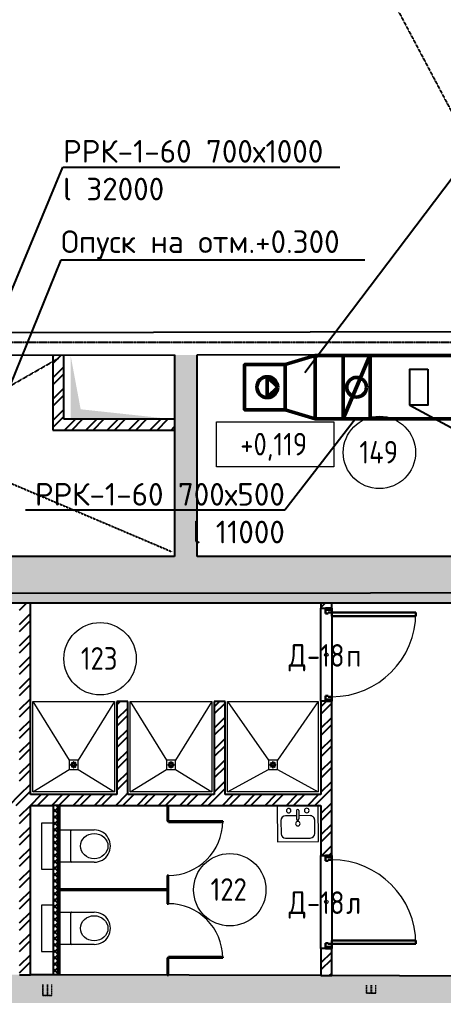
# Model space of a CAD drawing. Header units: millimetres. Extents: x -33838 to 476301, y -41806 to 120107.
# Drawn here: x 24746 to 29431, y 13336 to 24124 of the extents above; entities that cross this region are included whole.
import ezdxf
from ezdxf import colors
from ezdxf.entities.mleader import LeaderData, LeaderLine
from ezdxf.math import Vec2, Vec3

# ---------------------------------------------------------------- set-up
doc = ezdxf.new("R2010")
doc.units = ezdxf.units.MM
doc.linetypes.add('ADSK_Линия сетки', pattern=[25, 20, -2.5, 0, -2.5])
doc.linetypes.add('ADSK_Сверху', pattern=[4.5, 3, -1.5])
for name, color, linetype, lineweight in [('Аннотация', 7, 'Continuous', 9), ('Двери', 251, 'Continuous', 18), ('Каркас', 7, 'Continuous', 18), ('Марки дверей', 7, 'Continuous', 20), ('Марки помещений', 7, 'Continuous', 20), ('Отметки', 7, 'Continuous', 9), ('ПОДПОР', 1, 'Continuous', 50), ('Сантехника', 251, 'Continuous', 18), ('Сантехническое оборудование', 251, 'Continuous', 9), ('Узлы', 7, 'Continuous', 18)]:
    doc.layers.add(name, color=color, linetype=linetype, lineweight=lineweight)
for name, color, linetype, lineweight, true_color in [('Линии', 7, 'Continuous', 9, 0x00a600), ('Обобщенные модели', 5, 'Continuous', 18, 0x0000ff), ('Стены внутренние', 5, 'Continuous', 18, 0x0000ff), ('Стены штриховка', 5, 'Continuous', 18, 0x0000ff)]:
    doc.layers.add(name, color=color, linetype=linetype, lineweight=lineweight, true_color=true_color)
doc.styles.add('GOST Common_2', font='GOST Common_0.ttf', dxfattribs={"width": 0.9, "height": 250})
doc.styles.add('ISOCPEUR', font='isocpeur.ttf', dxfattribs={"height": 250})
pattern_1 = [(45, (0, 0), (-117.8655, 117.8655), []), (45, (78.58, 0), (-117.8655, 117.8655), [])]
pattern_2 = [(45, (0, 0), (-70.71068, 70.71068), [])]

# ---------------------------------------------------------------- blocks, each defined once
blk = doc.blocks.new('Типовая двутавровая балка _АСТО 20-93_ Балки - 100х200мм-844006-01 План 1-го этажа маркировочный')
at = {"layer": 'Каркас', "color": 253, "linetype": 'ADSK_Сверху', "true_color": 0xaaaaaa}
for p, q in [((-2182, 50), (-2182, -50)), ((-2182, 50), (-2061, 50)), ((-2061, 3), (-2182, 3)), ((-2061, -3), (-2182, -3)), ((-2182, -50), (-2061, -50))]:
    blk.add_line(p, q, dxfattribs=at)
at = {"layer": 'Каркас', "color": 9, "linetype": 'ADSK_Сверху', "true_color": 0xb9b9b9}
for p, q in [((-2182, 3), (-2182, 50)), ((-2182, 50), (-2061, 50)), ((-2182, -50), (-2182, -3)), ((-2182, -50), (-2061, -50))]:
    blk.add_line(p, q, dxfattribs=at)
at = {"layer": 'Каркас', "color": 253, "linetype": 'ADSK_Сверху', "true_color": 0xb2b2b2}
for p, q in [((-2182, 50), (-2182, 15)), ((-2182, 15), (-2182, 50)), ((-2061, 50), (-2182, 50)), ((-2182, 50), (-2061, 50)), ((-2182, 3), (-2182, 15)), ((-2182, 3), (-2182, 15)), ((-2182, -3), (-2182, 3)), ((-2182, -15), (-2182, -3)), ((-2182, -15), (-2182, -3)), ((-2182, -50), (-2182, -15)), ((-2182, -15), (-2182, -50)), ((-2182, -50), (-2061, -50)), ((-2182, -50), (-2061, -50))]:
    blk.add_line(p, q, dxfattribs=at)
blk = doc.blocks.new('Типовая двутавровая балка _АСТО 20-93_ Балки - 100х200мм-V2-01 План 1-го этажа маркировочный')
at = {"layer": 'Каркас', "color": 253, "linetype": 'ADSK_Сверху', "true_color": 0xaaaaaa}
for p, q in [((-2170, 50), (-2170, -50)), ((-2170, 50), (-2081, 50)), ((-2081, 3), (-2170, 3)), ((-2081, -3), (-2170, -3)), ((-2170, -50), (-2081, -50))]:
    blk.add_line(p, q, dxfattribs=at)
at = {"layer": 'Каркас', "color": 9, "linetype": 'ADSK_Сверху', "true_color": 0xb9b9b9}
for p, q in [((-2170, 3), (-2170, 50)), ((-2170, 50), (-2081, 50)), ((-2170, -50), (-2170, -3)), ((-2170, -50), (-2081, -50))]:
    blk.add_line(p, q, dxfattribs=at)
at = {"layer": 'Каркас', "color": 253, "linetype": 'ADSK_Сверху', "true_color": 0xb2b2b2}
for p, q in [((-2170, 50), (-2170, 15)), ((-2170, 15), (-2170, 50)), ((-2081, 50), (-2170, 50)), ((-2170, 50), (-2081, 50)), ((-2170, 3), (-2170, 15)), ((-2170, 3), (-2170, 15)), ((-2170, -3), (-2170, 3)), ((-2170, -15), (-2170, -3)), ((-2170, -15), (-2170, -3)), ((-2170, -50), (-2170, -15)), ((-2170, -15), (-2170, -50)), ((-2170, -50), (-2081, -50)), ((-2170, -50), (-2081, -50))]:
    blk.add_line(p, q, dxfattribs=at)
blk = doc.blocks.new('AC_Дверь_Однопольная - Д-18п 1030х2200h-2319666-01 План 1-го этажа маркировочный')
at = {"layer": 'Двери', "lineweight": 30}
for p, q in [((-465, 990), (-425, 990)), ((-465, 60), (-465, 990)), ((-425, 990), (-425, 60)), ((-515, 60), (-495, 60)), ((-515, -10), (-515, 60)), ((-495, 60), (-465, 60)), ((-495, -10), (-495, 60)), ((-495, 60), (-495, -10)), ((-425, 60), (-465, 60)), ((-465, 60), (-465, 20)), ((-465, 20), (-455, 20)), ((-455, 20), (-455, -10)), ((455, 20), (465, 20)), ((455, -10), (455, 20)), ((465, 60), (495, 60)), ((465, 20), (465, 60)), ((495, 60), (495, -10)), ((495, 60), (515, 60)), ((495, -10), (495, 60)), ((515, 60), (515, -10)), ((-495, -10), (-515, -10)), ((-455, -10), (-495, -10)), ((495, -10), (455, -10)), ((515, -10), (495, -10))]:
    blk.add_line(p, q, dxfattribs=at)
at = {"layer": 'Двери'}
blk.add_arc((-465, 60), 930, 0, 90, dxfattribs=at)
blk = doc.blocks.new('AC_Дверь_Однопольная - Д-18л 1030х2200h-2319665-01 План 1-го этажа маркировочный')
at = {"layer": 'Двери', "lineweight": 30}
for p, q in [((465, 990), (425, 990)), ((425, 990), (425, 60)), ((465, 60), (465, 990)), ((-495, 60), (-515, 60)), ((-515, 60), (-515, -10)), ((-465, 60), (-495, 60)), ((-495, 60), (-495, -10)), ((-495, -10), (-495, 60)), ((-465, 20), (-465, 60)), ((-455, 20), (-465, 20)), ((-455, -10), (-455, 20)), ((425, 60), (465, 60)), ((465, 20), (455, 20)), ((455, 20), (455, -10)), ((495, 60), (465, 60)), ((465, 60), (465, 20)), ((495, -10), (495, 60)), ((515, 60), (495, 60)), ((495, 60), (495, -10)), ((515, -10), (515, 60)), ((-515, -10), (-495, -10)), ((-495, -10), (-455, -10)), ((455, -10), (495, -10)), ((495, -10), (515, -10))]:
    blk.add_line(p, q, dxfattribs=at)
at = {"layer": 'Двери'}
blk.add_arc((465, 60), 930, 90, 180, dxfattribs=at)
blk = doc.blocks.new('Дверь-Одинарная-Панель - 600 x 2150 мм с_у-1872436-01 План 1-го этажа маркировочный')
at = {"layer": 'Двери', "lineweight": 30}
for p, q in [((288, -6), (300, -6)), ((288, -606), (288, -6)), ((300, -6), (300, -606)), ((300, -606), (288, -606))]:
    blk.add_line(p, q, dxfattribs=at)
at = {"layer": 'Двери'}
blk.add_arc((300, -6), 600, 180, 270, dxfattribs=at)
blk = doc.blocks.new('Дверь-Одинарная-Панель - 600 x 2150 мм с_у-1872435-01 План 1-го этажа маркировочный')
at = {"layer": 'Двери', "lineweight": 30}
for p, q in [((300, 606), (288, 606)), ((288, 606), (288, 6)), ((300, 6), (300, 606)), ((288, 6), (300, 6))]:
    blk.add_line(p, q, dxfattribs=at)
at = {"layer": 'Двери'}
blk.add_arc((300, 6), 600, 90, 180, dxfattribs=at)
blk = doc.blocks.new('4-slope_shower_with_drain_2858 - 4-slope_shower_with_drain_2858-2158050-01 План 1-го этажа маркировочный')
at = {"layer": 'Сантехническое оборудование'}
for p, q in [((-450, -300), (-450, 700)), ((-450, 700), (450, 700)), ((-450, 700), (-50, 50)), ((450, 700), (50, 50)), ((450, 700), (450, -300)), ((50, 50), (-50, 50)), ((-50, 50), (-50, -50)), ((-28, 5), (-11, 2)), ((-9, 6), (-23, 16)), ((-16, 23), (-6, 9)), ((-2, 11), (-5, 28)), ((5, 28), (2, 11)), ((6, 9), (16, 23)), ((23, 16), (9, 6)), ((11, 2), (28, 5)), ((50, -50), (50, 50)), ((-450, -300), (-50, -50)), ((-50, -50), (50, -50)), ((-11, -2), (-28, -5)), ((-23, -16), (-9, -6)), ((-6, -9), (-16, -23)), ((-5, -28), (-2, -11)), ((2, -11), (5, -28)), ((16, -23), (6, -9)), ((9, -6), (23, -16)), ((28, -5), (11, -2)), ((50, -50), (450, -300)), ((450, -300), (-450, -300))]:
    blk.add_line(p, q, dxfattribs=at)
for centre, radius, start, end in [((-29, 0), 5, 80, 280), ((-20, 20), 5, 35, 235), ((-12, 0), 2.19, 297.4259, 62.5741), ((-12, 0), 2.19, 6.9527, 62.5741), ((-8, 8), 2.19, 252.4259, 17.5741), ((-8, 8), 2.19, 252.4259, 294.142), ((-8, 8), 2.19, 335.858, 17.5741), ((0, 29), 5, 350, 190), ((0, 12), 2.19, 207.4259, 332.5741), ((0, 12), 2.19, 207.4259, 332.5741), ((8, 8), 2.19, 162.4259, 287.5741), ((8, 8), 2.19, 162.4259, 204.142), ((8, 8), 2.19, 231.9527, 287.5741), ((12, 0), 2.19, 117.4259, 242.5741), ((12, 0), 2.19, 117.4259, 173.0473), ((20, 20), 5, 305, 145), ((29, 0), 5, 260, 100), ((-20, -20), 5, 125, 325), ((-12, 0), 2.19, 297.4259, 353.0473), ((-8, -8), 2.19, 342.4259, 107.5741), ((-8, -8), 2.19, 65.858, 107.5741), ((-8, -8), 2.19, 342.4259, 38.0473), ((0, -29), 5, 170, 10), ((0, -12), 2.19, 27.4259, 152.5741), ((0, -12), 2.19, 27.4259, 152.5741), ((8, -8), 2.19, 72.4259, 197.5741), ((8, -8), 2.19, 155.858, 197.5741), ((8, -8), 2.19, 72.4259, 114.142), ((12, 0), 2.19, 186.9527, 242.5741), ((20, -20), 5, 215, 55)]:
    blk.add_arc(centre, radius, start, end, dxfattribs=at)
blk = doc.blocks.new('4-slope_shower_with_drain_2858 - 4-slope_shower_with_drain_2858-V219-01 План 1-го этажа маркировочный')
at = {"layer": 'Сантехническое оборудование'}
for p, q in [((-450, -300), (-450, 700)), ((-450, 700), (450, 700)), ((-450, 700), (-50, 50)), ((450, 700), (50, 50)), ((450, 700), (450, -300)), ((50, 50), (-50, 50)), ((-50, 50), (-50, -50)), ((-28, 5), (-11, 2)), ((-9, 6), (-23, 16)), ((-16, 23), (-6, 9)), ((-2, 11), (-5, 28)), ((5, 28), (2, 11)), ((6, 9), (16, 23)), ((23, 16), (9, 6)), ((11, 2), (28, 5)), ((50, -50), (50, 50)), ((-450, -300), (-50, -50)), ((-50, -50), (50, -50)), ((-11, -2), (-28, -5)), ((-23, -16), (-9, -6)), ((-6, -9), (-16, -23)), ((-5, -28), (-2, -11)), ((2, -11), (5, -28)), ((16, -23), (6, -9)), ((9, -6), (23, -16)), ((28, -5), (11, -2)), ((50, -50), (450, -300)), ((450, -300), (-450, -300))]:
    blk.add_line(p, q, dxfattribs=at)
for centre, radius, start, end in [((-29, 0), 5, 80, 280), ((-20, 20), 5, 35, 235), ((-12, 0), 2.19, 297.4259, 62.5741), ((-12, 0), 2.19, 6.9527, 62.5741), ((-8, 8), 2.19, 252.4259, 17.5741), ((-8, 8), 2.19, 252.4259, 294.142), ((-8, 8), 2.19, 335.858, 17.5741), ((0, 29), 5, 350, 190), ((0, 12), 2.19, 207.4259, 332.5741), ((0, 12), 2.19, 207.4259, 332.5741), ((8, 8), 2.19, 162.4259, 287.5741), ((8, 8), 2.19, 162.4259, 204.142), ((8, 8), 2.19, 231.9527, 287.5741), ((12, 0), 2.19, 117.4259, 242.5741), ((12, 0), 2.19, 117.4259, 173.0473), ((20, 20), 5, 305, 145), ((29, 0), 5, 260, 100), ((-20, -20), 5, 125, 325), ((-12, 0), 2.19, 297.4259, 353.0473), ((-8, -8), 2.19, 342.4259, 107.5741), ((-8, -8), 2.19, 65.858, 107.5741), ((-8, -8), 2.19, 342.4259, 38.0473), ((0, -29), 5, 170, 10), ((0, -12), 2.19, 27.4259, 152.5741), ((0, -12), 2.19, 27.4259, 152.5741), ((8, -8), 2.19, 72.4259, 197.5741), ((8, -8), 2.19, 155.858, 197.5741), ((8, -8), 2.19, 72.4259, 114.142), ((12, 0), 2.19, 186.9527, 242.5741), ((20, -20), 5, 215, 55)]:
    blk.add_arc(centre, radius, start, end, dxfattribs=at)
blk = doc.blocks.new('4-slope_shower_with_drain_2858 - 1000х1000-V220-01 План 1-го этажа маркировочный')
at = {"layer": 'Сантехническое оборудование'}
for p, q in [((-500, -300), (-500, 700)), ((-500, 700), (500, 700)), ((-500, 700), (-50, 50)), ((500, 700), (50, 50)), ((500, 700), (500, -300)), ((50, 50), (-50, 50)), ((-50, 50), (-50, -50)), ((-28, 5), (-11, 2)), ((-9, 6), (-23, 16)), ((-16, 23), (-6, 9)), ((-2, 11), (-5, 28)), ((5, 28), (2, 11)), ((6, 9), (16, 23)), ((23, 16), (9, 6)), ((11, 2), (28, 5)), ((50, -50), (50, 50)), ((-500, -300), (-50, -50)), ((-50, -50), (50, -50)), ((-11, -2), (-28, -5)), ((-23, -16), (-9, -6)), ((-6, -9), (-16, -23)), ((-5, -28), (-2, -11)), ((2, -11), (5, -28)), ((16, -23), (6, -9)), ((9, -6), (23, -16)), ((28, -5), (11, -2)), ((50, -50), (500, -300)), ((500, -300), (-500, -300))]:
    blk.add_line(p, q, dxfattribs=at)
for centre, radius, start, end in [((-29, 0), 5, 80, 280), ((-20, 20), 5, 35, 235), ((-12, 0), 2.19, 297.4259, 62.5741), ((-12, 0), 2.19, 6.9527, 62.5741), ((-8, 8), 2.19, 252.4259, 17.5741), ((-8, 8), 2.19, 252.4259, 294.142), ((-8, 8), 2.19, 335.858, 17.5741), ((0, 29), 5, 350, 190), ((0, 12), 2.19, 207.4259, 332.5741), ((0, 12), 2.19, 207.4259, 332.5741), ((8, 8), 2.19, 162.4259, 287.5741), ((8, 8), 2.19, 162.4259, 204.142), ((8, 8), 2.19, 231.9527, 287.5741), ((12, 0), 2.19, 117.4259, 242.5741), ((12, 0), 2.19, 117.4259, 173.0473), ((20, 20), 5, 305, 145), ((29, 0), 5, 260, 100), ((-20, -20), 5, 125, 325), ((-12, 0), 2.19, 297.4259, 353.0473), ((-8, -8), 2.19, 342.4259, 107.5741), ((-8, -8), 2.19, 65.858, 107.5741), ((-8, -8), 2.19, 342.4259, 38.0473), ((0, -29), 5, 170, 10), ((0, -12), 2.19, 27.4259, 152.5741), ((0, -12), 2.19, 27.4259, 152.5741), ((8, -8), 2.19, 72.4259, 197.5741), ((8, -8), 2.19, 155.858, 197.5741), ((8, -8), 2.19, 72.4259, 114.142), ((12, 0), 2.19, 186.9527, 242.5741), ((20, -20), 5, 215, 55)]:
    blk.add_arc(centre, radius, start, end, dxfattribs=at)
blk = doc.blocks.new('Туалет подвесной-Moderna R-Laufen - 000 White-2285251-01 План 1-го этажа маркировочный')
at = {"layer": 'Обобщенные модели'}
for p, q in [((-53, -419), (-53, -47)), ((303, -47), (303, -419)), ((-43, -158), (293, -158))]:
    blk.add_line(p, q, dxfattribs=at)
for centre, radius, start, end in [((-43, -47), 9.89, 90, 180), ((293, -47), 9.89, 0, 90), ((-43, -168), 9.89, 90, 180), ((293, -168), 9.89, 0, 90), ((125, -419), 178, 180, 0)]:
    blk.add_arc(centre, radius, start, end, dxfattribs=at)
blk.add_ellipse((125, -418), major_axis=(0, 152), ratio=0.916517, dxfattribs=at)
at = {"layer": 'Сантехника'}
for p, q in [((380, 163), (-130, 163)), ((-130, 163), (-130, 38)), ((380, 38), (380, 163))]:
    blk.add_line(p, q, dxfattribs=at)
blk = doc.blocks.new('ADSK_Марка_Помещение_ОдноЗначение - Номер-247393-01 План 1-го этажа маркировочный')
at = {"layer": 'Марки помещений'}
blk.add_circle((0, 0), 4, dxfattribs=at)
blk = doc.blocks.new('ADSK_Марка_Дверь - Марка типа и комментарии-2020407-01 План 1-го этажа маркировочный')
at = {"layer": 'Марки дверей', "lineweight": 9}
blk.add_circle((0, 0), 0.2, dxfattribs=at)
blk = doc.blocks.new('Высотные отметки - Рамка-5093-01 План 1-го этажа маркировочный')
at = {"layer": 'Аннотация', "lineweight": 20}
for p, q in [((-6.5, 0), (-6.5, 5)), ((-6.5, 5), (6.5, 5)), ((6.5, 5), (6.5, 0)), ((6.5, 0), (-6.5, 0))]:
    blk.add_line(p, q, dxfattribs=at)
blk = doc.blocks.new('Кухонная мойка-Одиночная - 450 x 400 мм-1905995-01 План 1-го этажа маркировочный')
at = {"layer": 'Сантехника'}
for p, q in [((241, 202), (-209, 202)), ((-209, 202), (-209, -198)), ((3, 145), (3, 53)), ((28, 145), (28, 53)), ((241, -198), (241, 202)), ((-171, 37), (-171, -109)), ((3, 88), (-120, 88)), ((152, 88), (28, 88)), ((203, -109), (203, 37)), ((-209, -198), (241, -198)), ((-120, -160), (152, -160))]:
    blk.add_line(p, q, dxfattribs=at)
for centre, radius, start, end in [((-84, 145), 25.4, 360, 180), ((-84, 145), 25.4, 180, 360), ((16, 145), 12.7, 360, 180), ((116, 145), 25.4, 360, 180), ((116, 145), 25.4, 180, 360), ((-120, 37), 50.8, 90, 180), ((16, 0), 25.4, 360, 180), ((16, 0), 25.4, 180, 0), ((16, 53), 12.7, 180, 0), ((152, 37), 50.8, 360, 90), ((-120, -109), 50.8, 180, 270), ((152, -109), 50.8, 270, 0)]:
    blk.add_arc(centre, radius, start, end, dxfattribs=at)

msp = doc.modelspace()

# ---------------------------------------------------------------- hatches: boundary and pattern name
at = {"layer": 'Стены внутренние', "lineweight": 25, "true_color": 0x636466}
h = msp.add_hatch(dxfattribs=at)
h.set_pattern_fill('FP_2', color=251, style=0, pattern_type=2)
h.set_pattern_definition(pattern_1)
h.paths.add_polyline_path([(25114.98912, 19706.07186), (25234.98912, 19706.07186), (25234.98912, 20413.66295), (25114.98912, 20413.44876), (25114.98912, 20406.85887)])
for points in [[(26576.11245, 18186.95895), (26709.98912, 18186.95895), (26709.98912, 20416.29572), (26459.98912, 20415.84949), (26459.98912, 18186.95895)], [(30030.09472, 17676.95895), (30842.35512, 17676.95895), (30842.35512, 18186.95895), (18922.83564, 18186.95895), (18922.83564, 17676.95895), (28915.36081, 17676.95895)], [(33079.61094, 13030.93279), (33081.07906, 13540.93068), (16805.21333, 13587.78387), (16803.74521, 13077.78598), (32259.56256, 13033.29346)]]:
    msp.add_hatch(color=251, dxfattribs=at).paths.add_polyline_path(points)
h = msp.add_hatch(dxfattribs=at)
h.set_pattern_fill('FP_2', color=251, style=0, pattern_type=2)
h.set_pattern_definition(pattern_1)
h.paths.add_polyline_path([(25311.86201, 19586.07186), (26459.98912, 19586.07186), (26459.98912, 19706.07186), (25114.98912, 19706.07186), (25114.98912, 19586.07186)])
h = msp.add_hatch(dxfattribs=at)
h.set_pattern_fill('FP_2', color=251, style=0, pattern_type=2)
h.set_pattern_definition(pattern_1)
h.paths.add_polyline_path([(24865.79345, 13564.57995), (24865.79345, 17676.95895), (24745.79345, 17676.95895), (24745.79345, 13564.92539)])
h = msp.add_hatch(dxfattribs=at)
h.set_pattern_fill('FP_2', color=251, style=0, pattern_type=2)
h.set_pattern_definition(pattern_1)
h.paths.add_polyline_path([(28195.79345, 13554.99391), (28195.79345, 13854.90674), (28075.79345, 13854.90674), (28075.79345, 13555.33935)])
h.paths.add_polyline_path([(28075.79345, 14884.90674), (28195.79345, 14884.90674), (28195.79345, 16587.79275), (28075.79345, 16587.79275), (28075.79345, 14949.32548)])
h.paths.add_polyline_path([(28125.79345, 17617.79275), (28195.79345, 17617.79275), (28195.79345, 17676.95895), (28075.79345, 17676.95895), (28075.79345, 17617.79275)])
h = msp.add_hatch(dxfattribs=at)
h.set_pattern_fill('FP_2', color=251, style=0, pattern_type=2)
h.set_pattern_definition(pattern_1)
h.paths.add_polyline_path([(25924.99345, 15557.29275), (25941.79345, 15557.29275), (25941.79345, 16585.29275), (25821.79345, 16585.29275), (25821.79345, 15557.29275)])
h = msp.add_hatch(dxfattribs=at)
h.set_pattern_fill('FP_2', color=251, style=0, pattern_type=2)
h.set_pattern_definition(pattern_1)
h.paths.add_polyline_path([(26898.50724, 15557.29275), (27018.50724, 15557.29275), (27018.50724, 16585.29275), (26898.50724, 16585.29275), (26898.50724, 15570.91253)])
h = msp.add_hatch(dxfattribs=at)
h.set_pattern_fill('FP_2', color=251, style=0, pattern_type=2)
h.set_pattern_definition(pattern_1)
h.paths.add_polyline_path([(24745.79345, 15437.29275), (24745.79345, 15557.29275), (21525.79345, 15557.29275), (21525.79345, 15437.29275), (24703.79345, 15437.29275)])
h = msp.add_hatch(dxfattribs=at)
h.set_pattern_fill('FP_2', color=251, style=0, pattern_type=2)
h.set_pattern_definition(pattern_1)
h.paths.add_polyline_path([(26128.52602, 15437.29275), (28075.79345, 15437.29275), (28075.79345, 15557.29275), (24865.79345, 15557.29275), (24865.79345, 15437.29275), (25919.89913, 15437.29275)])
h = msp.add_hatch(dxfattribs=at)
h.set_pattern_fill('FP_4', color=251, style=0, pattern_type=2)
h.set_pattern_definition([(45, (0, 0), (-35.35534, 35.35534), []), (135, (0, 0), (-35.35534, -35.35534), [])])
h.paths.add_polyline_path([(25165.79345, 13563.71634), (25165.79345, 15437.29275), (25115.79345, 15437.29275), (25115.79345, 13563.86027)])
h = msp.add_hatch(dxfattribs=at)
h.set_pattern_fill('FP_1', color=251, style=0, pattern_type=2)
h.set_pattern_definition(pattern_2)
h.paths.add_polyline_path([(26390.79345, 13560.21873), (26390.79345, 13750.29275), (26378.79345, 13750.29275), (26378.79345, 13560.22449), (26380.79345, 13560.21873)])
h.paths.add_polyline_path([(26378.79345, 14350.29275), (26390.79345, 14350.29275), (26390.79345, 14662.29275), (26378.79345, 14662.29275), (26378.79345, 14351.74901)])
h.paths.add_polyline_path([(26390.79345, 15262.29275), (26390.79345, 15437.29275), (26378.79345, 15437.29275), (26378.79345, 15262.29275)])
h = msp.add_hatch(dxfattribs=at)
h.set_pattern_fill('FP_1', color=251, style=0, pattern_type=2)
h.set_pattern_definition(pattern_2)
h.paths.add_polyline_path([(25571.15906, 14500.29275), (26378.79345, 14500.29275), (26378.79345, 14512.29275), (25190.79345, 14512.29275), (25190.79345, 14500.29275), (25247.60654, 14500.29275)])
at = {"layer": 'Узлы', "lineweight": 25, "true_color": 0x636466}
msp.add_hatch(color=251, dxfattribs=at).paths.add_polyline_path([(25421.39376, 19706.07186), (26440.07083, 19706.07186), (25421.39376, 19815.60362), (25311.86201, 20403.12766), (25311.86201, 19706.07186)])

# ---------------------------------------------------------------- linework, layer by layer
at = {"linetype": 'ADSK_Линия сетки', "lineweight": 25}
msp.add_line((-11086.22475, 20556.78828), (57141.71826, 20556.78828), dxfattribs=at)
at = {"color": 251, "lineweight": 25, "true_color": 0x636466}
msp.add_lwpolyline([(11305.23612, 20918.63165), (11305.23612, 17842.18437), (18515.92029, 17781.12051), (38729.7038, 17793.79848), (38729.7038, 20934.05859), (31317.01602, 20934.05859), (31317.01602, 43525.12698), (18455.83536, 43525.12698), (18455.83536, 20918.63165), (11305.23612, 20918.63165)], dxfattribs=at)
at = {"layer": 'Линии', "color": 251, "linetype": 'ADSK_Сверху', "lineweight": 25, "true_color": 0x636466}
for p, q in [((18997.83536, 42983.12698), (30775.01602, 20733.79264)), ((21456.97162, 18253.44798), (25179.86201, 20382.09589)), ((21462.9877, 20353.06048), (26421.67219, 18244.81786))]:
    msp.add_line(p, q, dxfattribs=at)
at = {"layer": 'ПОДПОР'}
for p, q in [((28617.22908, 20410.22428), (28322.42664, 19710.22428)), ((27599.52868, 20060.22428), (27484.11172, 20175.64125)), ((27484.11172, 20175.64125), (27484.11172, 19944.80732)), ((27484.11172, 19944.80732), (27599.52868, 20060.22428))]:
    msp.add_line(p, q, dxfattribs=at)
for points in [[(28014.31273, 20410.22428), (27682.79336, 20310.22428), (27682.79336, 19810.22428), (28014.31273, 19710.22428)], [(29604.0134, 20410.22428), (28014.31273, 20410.22428), (28014.31273, 19710.22428), (29604.0134, 19710.22428)], [(28619.46243, 20408.86625), (28322.42664, 20408.86625), (28322.42664, 19710.22428), (28619.46243, 19710.22428)], [(27682.79336, 19810.22428), (27232.79336, 19810.22428), (27232.79336, 20310.22428), (27682.79336, 20310.22428)]]:
    msp.add_lwpolyline(points, close=True, dxfattribs=at)
at = {"layer": 'ПОДПОР', "lineweight": 25}
msp.add_lwpolyline([(29257.47712, 20260.22428), (29257.47712, 19860.22428), (29057.47712, 19860.22428), (29057.47712, 20260.22428)], close=True, dxfattribs=at)
at = {"layer": 'ПОДПОР'}
for centre, radius in [((27484.11172, 20060.22428), 115.41696), ((28470.94453, 20059.54527), 108.58878)]:
    msp.add_circle(centre, radius, dxfattribs=at)
at = {"layer": 'Стены внутренние', "color": 251, "lineweight": 25, "true_color": 0x636466}
for p, q in [((30826.79287, 20673.64432), (18965.83536, 20652.47335)), ((21423.02879, 20406.85887), (26459.98912, 20415.84949)), ((25114.98912, 20413.44876), (25114.98912, 19586.07186)), ((25234.98912, 19706.07186), (25234.98912, 20413.66295)), ((26459.98912, 20415.84949), (26459.98912, 18186.95895)), ((26709.98912, 20416.29572), (30827.2391, 20423.64472)), ((26709.98912, 18186.95895), (26709.98912, 20416.29572)), ((26459.98912, 19706.07186), (25234.98912, 19706.07186)), ((25114.98912, 19586.07186), (26459.98912, 19586.07186)), ((26459.98912, 18186.95895), (21423.02879, 18186.95895)), ((30842.35512, 18186.95895), (26709.98912, 18186.95895)), ((18412.83564, 17676.95895), (31352.35512, 17676.95895)), ((24865.79345, 15557.29275), (24865.79345, 17676.95895)), ((28075.79345, 17676.95895), (28075.79345, 17617.79275)), ((28075.79345, 17617.79275), (28125.79345, 17617.79275)), ((28075.79345, 16587.79275), (28075.79345, 17617.79275)), ((28195.79345, 17617.79275), (28195.79345, 17676.95895)), ((28195.79345, 17527.79275), (28195.79345, 16637.79275)), ((25821.79345, 16585.29275), (25821.79345, 15557.29275)), ((25941.79345, 16585.29275), (25821.79345, 16585.29275)), ((25941.79345, 15557.29275), (25941.79345, 16585.29275)), ((26898.50724, 16585.29275), (26898.50724, 15557.29275)), ((27018.50724, 16585.29275), (26898.50724, 16585.29275)), ((27018.50724, 15557.29275), (27018.50724, 16585.29275)), ((28075.79345, 16587.79275), (28075.79345, 15557.29275)), ((28125.79345, 16587.79275), (28075.79345, 16587.79275)), ((28195.79345, 14884.90674), (28195.79345, 16587.79275)), ((25821.79345, 15557.29275), (24865.79345, 15557.29275)), ((26898.50724, 15557.29275), (25941.79345, 15557.29275)), ((28075.79345, 15557.29275), (27018.50724, 15557.29275)), ((24865.79345, 13564.57995), (24865.79345, 15437.29275)), ((24865.79345, 15437.29275), (25115.79345, 15437.29275)), ((25115.79345, 15437.29275), (25115.79345, 13563.86027)), ((25190.79345, 15437.29275), (28075.79345, 15437.29275)), ((25190.79345, 13563.64437), (25190.79345, 15437.29275)), ((26378.79345, 15437.29275), (26378.79345, 15262.29275)), ((26390.79345, 15262.29275), (26390.79345, 15437.29275)), ((28075.79345, 15437.29275), (28075.79345, 14884.90674)), ((26378.79345, 15262.29275), (26390.79345, 15262.29275)), ((28075.79345, 14884.90674), (28125.79345, 14884.90674)), ((28075.79345, 13854.90674), (28075.79345, 14884.90674)), ((28195.79345, 14834.90674), (28195.79345, 13944.90674)), ((26378.79345, 14662.29275), (26378.79345, 14512.29275)), ((26390.79345, 14662.29275), (26378.79345, 14662.29275)), ((26390.79345, 14350.29275), (26390.79345, 14662.29275)), ((26378.79345, 14512.29275), (25178.79345, 14512.29275)), ((25178.79345, 14512.29275), (25178.79345, 14500.29275)), ((25178.79345, 14500.29275), (26378.79345, 14500.29275)), ((26378.79345, 14500.29275), (26378.79345, 14350.29275)), ((26378.79345, 14350.29275), (26390.79345, 14350.29275)), ((28075.79345, 13854.90674), (28075.79345, 13555.33935)), ((28125.79345, 13854.90674), (28075.79345, 13854.90674)), ((28195.79345, 13554.99391), (28195.79345, 13854.90674)), ((26378.79345, 13750.29275), (26378.79345, 13560.21873)), ((26390.79345, 13750.29275), (26378.79345, 13750.29275)), ((26390.79345, 13560.21873), (26390.79345, 13750.29275)), ((24745.79345, 13564.92539), (24865.79345, 13564.57995)), ((25165.79345, 13563.71634), (24865.79345, 13564.57995)), ((28075.79345, 13555.33935), (25166.79345, 13563.71346)), ((26378.79345, 13560.21873), (26390.79345, 13560.21873)), ((28075.79345, 13555.33935), (28195.79345, 13554.99391)), ((33430.38488, 13539.92513), (28195.79345, 13554.99391))]:
    msp.add_line(p, q, dxfattribs=at)
at = {"layer": 'Стены штриховка', "color": 251, "lineweight": 25, "true_color": 0x636466}
for p, q in [((25190.79345, 15437.29275), (25115.79345, 15437.29275)), ((25165.79345, 15437.29275), (25165.79345, 13563.71634)), ((25166.79345, 15437.29275), (25166.79345, 13563.71346)), ((25178.79345, 15437.29275), (25178.79345, 13563.67892)), ((25165.79345, 13563.71634), (25166.79345, 13563.71346))]:
    msp.add_line(p, q, dxfattribs=at)

# ---------------------------------------------------------------- block references
at = {"layer": 'Двери', "color": 251, "lineweight": 25, "true_color": 0x636466}
for name, p, rotation in [('AC_Дверь_Однопольная - Д-18п 1030х2200h-2319666-01 План 1-го этажа маркировочный', (28135.79345, 17102.79275), 269.9999999999999), ('Дверь-Одинарная-Панель - 600 x 2150 мм с_у-1872436-01 План 1-го этажа маркировочный', (26384.79345, 14962.29275), 89.99999999999987), ('AC_Дверь_Однопольная - Д-18л 1030х2200h-2319665-01 План 1-го этажа маркировочный', (28135.79345, 14369.90674), 269.9999999999999), ('Дверь-Одинарная-Панель - 600 x 2150 мм с_у-1872435-01 План 1-го этажа маркировочный', (26384.79345, 14050.29275), 269.9999999999999)]:
    msp.add_blockref(name, p, dxfattribs=dict(at, rotation=rotation))
at = {"layer": 'Каркас', "color": 251, "linetype": 'ADSK_Сверху', "lineweight": 25, "true_color": 0x636466, "rotation": 89.99999999999993}
for name, p in [('Типовая двутавровая балка _АСТО 20-93_ Балки - 100х200мм-844006-01 План 1-го этажа маркировочный', (25052.43811, 15517.91916)), ('Типовая двутавровая балка _АСТО 20-93_ Балки - 100х200мм-V2-01 План 1-го этажа маркировочный', (28631.58787, 15530.46401))]:
    msp.add_blockref(name, p, dxfattribs=at)
at = {"layer": 'Марки дверей', "color": 251, "lineweight": 25, "true_color": 0x636466, "xscale": 99.99999999999993, "yscale": 99.99999999999993, "zscale": 99.99999999999993}
for p in [(28135.79345, 17102.79275), (28135.79345, 14369.90674)]:
    msp.add_blockref('ADSK_Марка_Дверь - Марка типа и комментарии-2020407-01 План 1-го этажа маркировочный', p, dxfattribs=at)
at = {"layer": 'Марки помещений', "color": 251, "lineweight": 25, "true_color": 0x636466, "xscale": 99.99999999999993, "yscale": 99.99999999999993, "zscale": 99.99999999999993}
for p in [(28722.49486, 19338.75932), (25635.6491, 17058.77246), (27069.47961, 14504.28178)]:
    msp.add_blockref('ADSK_Марка_Помещение_ОдноЗначение - Номер-247393-01 План 1-го этажа маркировочный', p, dxfattribs=at)
at = {"layer": 'Отметки', "color": 251, "lineweight": 25, "true_color": 0x636466, "xscale": 99.99999999999993, "yscale": 99.99999999999993, "zscale": 99.99999999999993}
msp.add_blockref('Высотные отметки - Рамка-5093-01 План 1-го этажа маркировочный', (27570.95689, 19178.28896), dxfattribs=at)
at = {"layer": 'Сантехника', "color": 251, "lineweight": 25, "true_color": 0x636466}
for name, p, rotation in [('Кухонная мойка-Одиночная - 450 x 400 мм-1905995-01 План 1-го этажа маркировочный', (27805.31949, 15234.80977), 0.5345984078505206), ('Туалет подвесной-Moderna R-Laufen - 000 White-2285251-01 План 1-го этажа маркировочный', (25153.29345, 14862.29275), 89.99999999999993), ('Туалет подвесной-Moderna R-Laufen - 000 White-2285251-01 План 1-го этажа маркировочный', (25153.29345, 13953.29275), 89.99999999999993)]:
    msp.add_blockref(name, p, dxfattribs=dict(at, rotation=rotation))
at = {"layer": 'Сантехническое оборудование', "color": 251, "lineweight": 25, "true_color": 0x636466}
for name, p in [('4-slope_shower_with_drain_2858 - 4-slope_shower_with_drain_2858-2158050-01 План 1-го этажа маркировочный', (25343.79345, 15885.29275)), ('4-slope_shower_with_drain_2858 - 4-slope_shower_with_drain_2858-V219-01 План 1-го этажа маркировочный', (26419.79345, 15885.29275)), ('4-slope_shower_with_drain_2858 - 1000х1000-V220-01 План 1-го этажа маркировочный', (27545.79345, 15885.29275))]:
    msp.add_blockref(name, p, dxfattribs=at)

# ---------------------------------------------------------------- texts
at = {"layer": 'Марки дверей', "color": 251, "lineweight": 25, "true_color": 0x636466, "char_height": 250, "attachment_point": 1, "style": 'GOST Common_2'}
for s, insert, width in [('\\fGOST Common|b0|i0|c204|p34|;\\W.9;Д', (27719.81417, 17219.80585), 245.316375), ('-18', (27922.22042, 17219.80585), 526.7086875), ('\\fGOST Common|b0|i0|c204|p34|;\\W.9;п', (28356.79855, 17219.80585), 194.8100625), ('\\fGOST Common|b0|i0|c204|p34|;\\W.9;Д', (27719.81417, 14486.91983), 245.316375), ('-18', (27922.22042, 14486.91983), 526.7086875), ('\\fGOST Common|b0|i0|c204|p34|;\\W.9;л', (28356.79855, 14486.91983), 194.8100625)]:
    msp.add_mtext(s, dxfattribs=dict(at, insert=insert, width=width))
at = {"layer": 'Марки помещений', "color": 251, "lineweight": 25, "true_color": 0x636466, "char_height": 250, "attachment_point": 1, "style": 'GOST Common_2'}
for s, insert, width in [('149', (28501.5376, 19466.4844), 548.35425), ('123', (25423.24184, 17186.49754), 526.7086875), ('122', (26857.07236, 14632.00685), 526.7086875)]:
    msp.add_mtext(s, dxfattribs=dict(at, insert=insert, width=width))
at = {"layer": 'Отметки', "color": 251, "lineweight": 25, "true_color": 0x636466, "insert": (27185.02271, 19554.99604), "char_height": 250, "width": 926.2420193, "attachment_point": 1, "line_spacing_factor": 1.022761, "style": 'GOST Common_2'}
msp.add_mtext('+0,119', dxfattribs=at)

# ---------------------------------------------------------------- leaders
ml = msp.add_multileader_mtext('Standard')
ml.set_content('РРК-1-60 700х1000\\Pl 32000', color=256, style='ISOCPEUR')
ml.set_leader_properties()
ml.build(insert=Vec2(0, 0))
ml.multileader.update_dxf_attribs({"text_left_attachment_type": 6, "text_right_attachment_type": 6, "dogleg_length": 0.36, "arrow_head_size": 0.18})
ctx = ml.context
ctx.base_point, ctx.char_height, ctx.arrow_head_size, ctx.landing_gap_size, ctx.plane_origin = Vec3(25226.50436, 22491.96372), 250, 0.18, 0.09, Vec3(24478.17474, 20697.71717)
ctx.left_attachment, ctx.right_attachment = 6, 6
notes = []
notes.append((ctx, [(0, (1, 1, 0), (25226.14436, 22491.96372), (1, 0), 0.36, [(0, [(24478.17474, 20697.71717)], 0, [])])]))
ctx.mtext.insert, ctx.mtext.flow_direction = Vec3(25226.59436, 22791.96372), 5
ml = msp.add_multileader_mtext('Standard')
ml.set_content('ПД1.1\\P700х500\\Pl 10000', color=256, style='ISOCPEUR')
ml.set_leader_properties()
ml.build(insert=Vec2(0, 0))
ml.multileader.update_dxf_attribs({"text_left_attachment_type": 6, "text_right_attachment_type": 6, "dogleg_length": 0.36, "arrow_head_size": 0.18})
ctx = ml.context
ctx.base_point, ctx.char_height, ctx.arrow_head_size, ctx.landing_gap_size, ctx.plane_origin = Vec3(29536.54059, 22388.44993), 250, 0.18, 0.09, Vec3(28110.21114, 20221.29361)
ctx.left_attachment, ctx.right_attachment = 6, 6
notes.append((ctx, [(1, (1, 1, 0), (29536.18059, 22388.44993), (1, 0), 0.36, [(0, [(27899.85043, 20221.29361)], 0, [])])]))
ctx.mtext.insert, ctx.mtext.flow_direction = Vec3(29536.63059, 22688.44993), 5
ml = msp.add_multileader_mtext('Standard')
ml.set_content('Опуск на отм.+0.300', color=256, style='ISOCPEUR')
ml.set_leader_properties()
ml.build(insert=Vec2(0, 0))
ml.multileader.update_dxf_attribs({"text_left_attachment_type": 6, "text_right_attachment_type": 6, "dogleg_length": 0.36, "arrow_head_size": 0.18})
ctx = ml.context
ctx.base_point, ctx.char_height, ctx.arrow_head_size, ctx.landing_gap_size, ctx.plane_origin = Vec3(25204.99969, 21468.40157), 250, 0.18, 0.09, Vec3(24893.53391, 21189.48006)
ctx.left_attachment, ctx.right_attachment = 6, 6
notes.append((ctx, [(0, (1, 1, 0), (25204.63969, 21468.40157), (1, 0), 0.36, [(0, [(24640.66267, 20073.79632)], 0, [])])]))
ctx.mtext.insert, ctx.mtext.flow_direction = Vec3(25205.08969, 21793.40157), 5
ml = msp.add_multileader_mtext('Standard')
ml.set_content('ПД1.2\\P200х400\\Pl 1000', color=256, style='ISOCPEUR')
ml.set_leader_properties()
ml.build(insert=Vec2(0, 0))
ml.multileader.update_dxf_attribs({"text_left_attachment_type": 6, "text_right_attachment_type": 6, "dogleg_length": 0.36, "arrow_head_size": 0.18})
ctx = ml.context
ctx.base_point, ctx.char_height, ctx.arrow_head_size, ctx.landing_gap_size, ctx.plane_origin = Vec3(30539.84946, 19060.81606), 250, 0.18, 0.09, Vec3(27169.29119, 19019.284)
ctx.left_attachment, ctx.right_attachment = 6, 6
notes.append((ctx, [(1, (1, 1, 0), (30539.48946, 19060.81606), (1, 0), 0.36, [(0, [(29057.47712, 19860.22428)], 0, [])])]))
ctx.mtext.insert, ctx.mtext.flow_direction = Vec3(30539.93946, 19360.81606), 5
ml = msp.add_multileader_mtext('Standard')
ml.set_content('РРК-1-60 700х500\\Pl 11000', color=256, style='ISOCPEUR')
ml.set_leader_properties()
ml.build(insert=Vec2(0, 0))
ml.multileader.update_dxf_attribs({"text_left_attachment_type": 6, "text_right_attachment_type": 6, "dogleg_length": 0.36, "arrow_head_size": 0.18})
ctx = ml.context
ctx.base_point, ctx.char_height, ctx.arrow_head_size, ctx.landing_gap_size, ctx.plane_origin = Vec3(24927.64124, 18700.45842), 250, 0.18, 0.09, Vec3(28458.6138, 19680.94531)
ctx.left_attachment, ctx.right_attachment, ctx.text_align_type = 6, 6, 2
notes.append((ctx, [(1, (1, 1, 0), (27678.18124, 18700.45842), (-1, 0), 0.36, [(0, [(28458.6138, 19710.22428)], 0, [])])]))
ctx.mtext.insert, ctx.mtext.alignment, ctx.mtext.flow_direction = Vec3(27677.73124, 19000.45842), 3, 5
for ctx, leaders in notes:
    for number, flags, end, landing, length, lines in leaders:
        leader = LeaderData()
        leader.index, (leader.has_last_leader_line, leader.has_dogleg_vector, leader.attachment_direction) = number, flags
        leader.last_leader_point, leader.dogleg_vector, leader.dogleg_length = Vec3(end), Vec3(landing), length
        for number, points, colour, breaks in lines:
            line = LeaderLine()
            line.index, line.vertices, line.color, line.breaks = number, Vec3.list(points), colors.encode_raw_color(colour), breaks
            leader.lines.append(line)
        ctx.leaders.append(leader)

doc.saveas('drawing.dxf')
